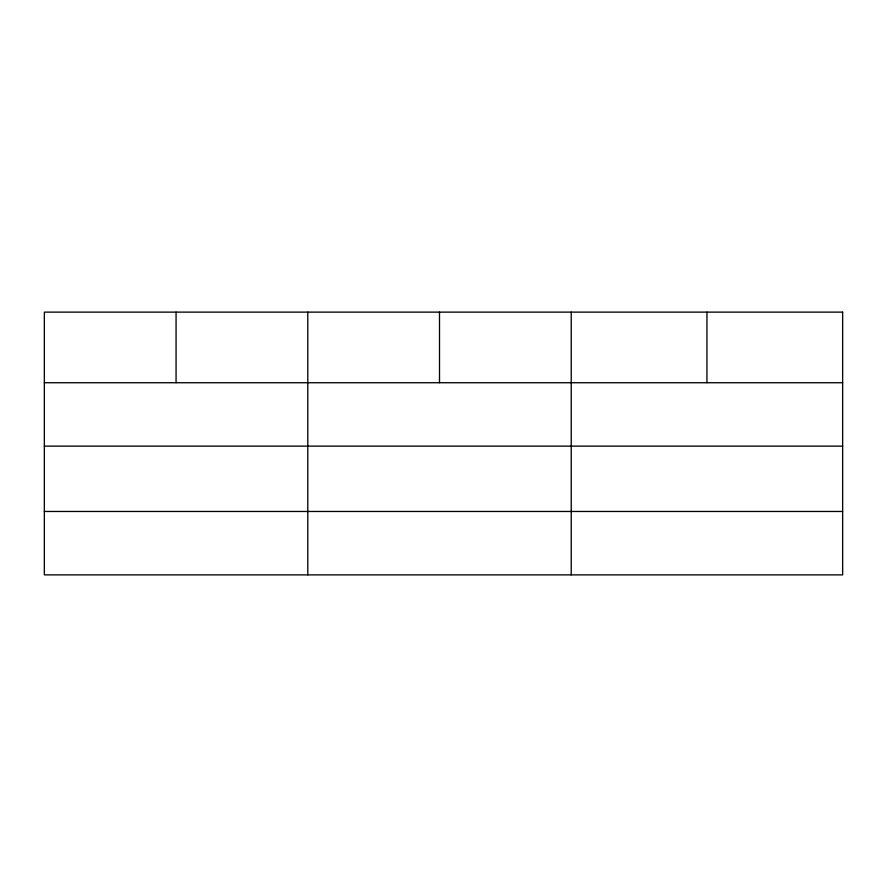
<?xml version="1.0" encoding="UTF-8"?>
<svg xmlns="http://www.w3.org/2000/svg" width="887" height="887" viewBox="0 0 887 887"><rect width="100%" height="100%" fill="white"/><g stroke="black" fill="none" stroke-linecap="round" stroke-linejoin="round"><path stroke-width="1.33" d="M44.35 382.729L842.65 382.729M44.35 446.139L842.65 446.139M44.35 511.466L842.65 511.466M706.939 312.124L706.939 382.729M571.228 312.124L571.228 574.876M439.508 312.124L439.508 382.729M307.789 312.124L307.789 574.876M176.07 312.124L176.07 382.729M842.65 312.124L44.35 312.124L44.35 574.876L842.65 574.876L842.65 312.124"/></g></svg>
